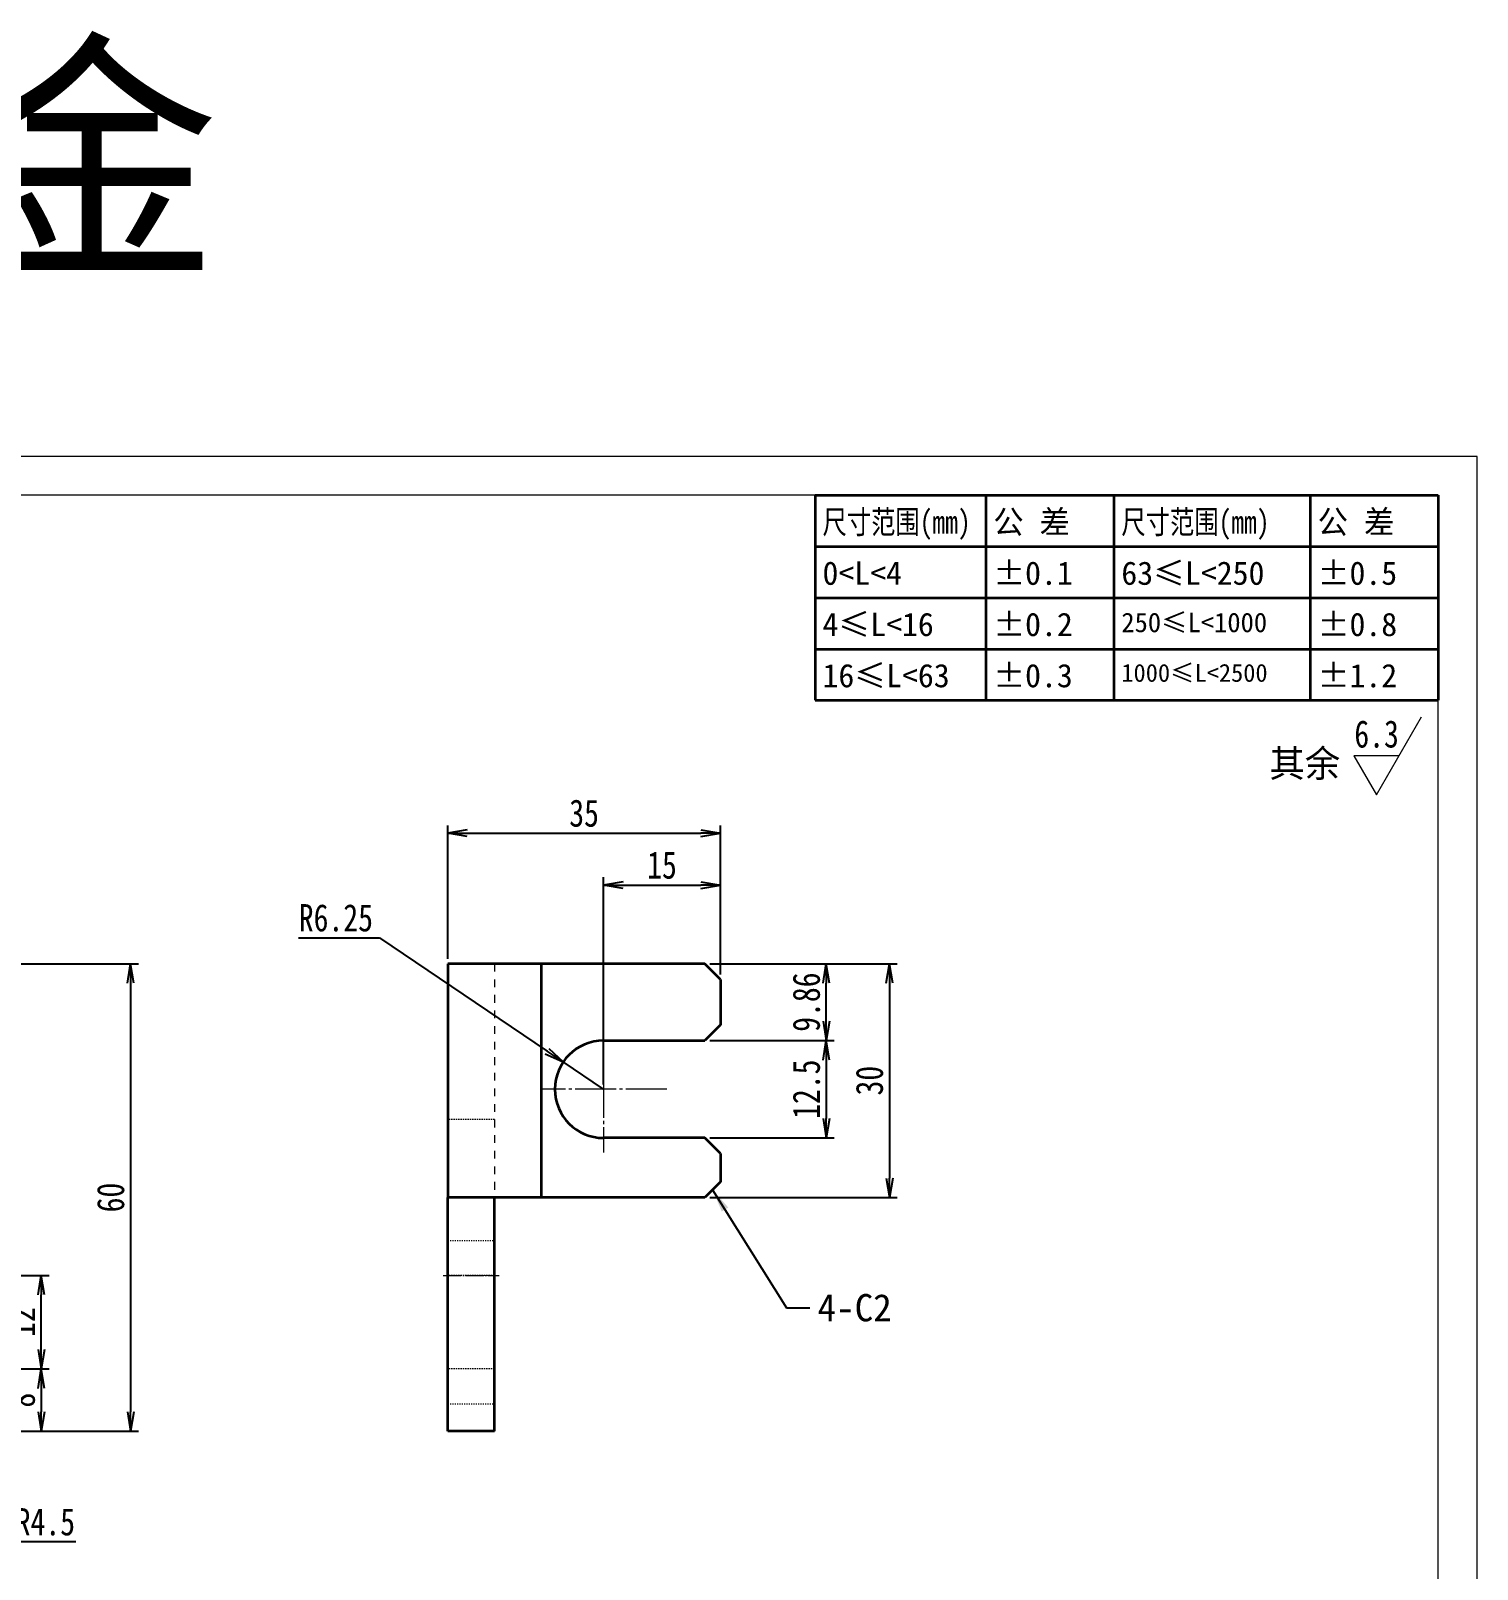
# Model space of a CAD drawing. Header units: millimetres. Extents: x -15766 to 80009, y -9701 to 15159.
# Drawn here: x -11327.7 to -11142.1, y 4820.7 to 5018.1 of the extents above; entities that cross this region are included whole.
import ezdxf
from ezdxf.enums import TextEntityAlignment as Align

# ---------------------------------------------------------------- set-up
doc = ezdxf.new("R2010")
doc.units = ezdxf.units.MM
doc.linetypes.add('CENTER-HOKUTO_1', pattern=[16, 13, -1, 1, -1])
doc.linetypes.add('HIDDEN-HOKUTO_1', pattern=[2, 1, -1])
doc.layers.get('DEFPOINTS').update_dxf_attribs({"lineweight": 18})
for name, color, linetype, lineweight in [('AM_7', 2, 'CENTER-HOKUTO_1', 18), ('AM_HID', 1, 'HIDDEN-HOKUTO_1', 18), ('AM_VIS', 7, 'Continuous', 18), ('CDRAFT0', 7, 'Continuous', 18), ('DIM', 253, 'Continuous', 20), ('title_frame', 7, 'Continuous', 18), ('word_dim', 9, 'Continuous', 18), ('尺寸线层', 3, 'Continuous', 18), ('粗实线层', 7, 'Continuous', 35), ('粗实线层_1', 7, 'Continuous', 15)]:
    doc.layers.add(name, color=color, linetype=linetype, lineweight=lineweight)
doc.styles.add('DIM', font='', dxfattribs={"width": 0.8})
doc.styles.get('DIM').set_extended_font_data('NSimSun')
doc.dimstyles.new('1-1', dxfattribs={"dimtxt": 3.5, "dimasz": 3, "dimexe": 1, "dimexo": 0, "dimgap": 1, "dimtad": 1, "dimdsep": 46, "dimtxsty": 'DIM', "dimblk": '_CAXARROW', "dimcen": 0, "dimdle": 6, "dimclrd": 256, "dimclre": 256, "dimclrt": 3, "dimazin": 2, "dimtfac": 0.707107, "dimtmove": 0, "dimatfit": 3, "dimfxl": 0, "dimfrac": 2, "dimtolj": 1, "dimarcsym": 0})
doc.dimstyles.new('1-1$0', dxfattribs={"dimtxt": 3.5, "dimasz": 2.5, "dimexe": 1, "dimexo": 0.625, "dimgap": 0.8, "dimtad": 1, "dimdsep": 46, "dimtxsty": 'DIM', "dimblk": 'OPEN', "dimcen": 0, "dimdle": 5, "dimclrd": 256, "dimclre": 256, "dimclrt": 3, "dimazin": 3, "dimtfac": 0.5, "dimtmove": 0, "dimatfit": 3, "dimldrblk": 'OPEN', "dimfxl": 0, "dimtolj": 1, "dimarcsym": 0})
doc.dimstyles.new('1-1$4', dxfattribs={"dimtxt": 3.5, "dimasz": 2.5, "dimexe": 1, "dimexo": 0.625, "dimgap": 0.8, "dimtad": 1, "dimtih": 1, "dimtoh": 1, "dimzin": 12, "dimdsep": 46, "dimtxsty": 'DIM', "dimblk": 'OPEN', "dimcen": 0, "dimdle": 5, "dimclrd": 256, "dimclre": 256, "dimclrt": 3, "dimazin": 3, "dimtfac": 0.5, "dimtmove": 0, "dimatfit": 3, "dimldrblk": 'OPEN', "dimfxl": 0, "dimtolj": 1, "dimarcsym": 0})

# ---------------------------------------------------------------- blocks, each defined once
blk = doc.blocks.new('*X1435')
at = {"layer": 'CDRAFT0'}
for p, q in [((420, 297), (0, 297)), ((420, 0), (420, 297))]:
    blk.add_line(p, q, dxfattribs=at)
at = {"layer": '粗实线层_1'}
for p, q in [((415, 292), (25, 292)), ((415, 5), (415, 292))]:
    blk.add_line(p, q, dxfattribs=at)
blk = doc.blocks.new('自由公差_1')
at = {"layer": '粗实线层'}
for p, q in [((-80, 0), (0, 0)), ((-80, 0), (-80, -26.3)), ((-58.08, 0), (-58.08, -26.3)), ((-41.64, 0), (-41.64, -26.3)), ((-16.44, 0), (-16.44, -26.3)), ((0, 0), (0, -26.3)), ((-80, -6.58), (0, -6.58)), ((-80, -13.15), (0, -13.15)), ((-80, -19.73), (0, -19.73)), ((-80, -26.3), (0, -26.3))]:
    blk.add_line(p, q, dxfattribs=at)
at = {"layer": '尺寸线层', "linetype": 'Continuous', "attachment_point": 1, "line_spacing_factor": 0.9}
for s, insert, char_height, width in [('{\\W0.8;尺寸范围(mm)}', (-79.04, -1.92), 3, 22.6032), ('公 差', (-57.12, -1.92), 3, 22.6032), ('{\\W0.8;尺寸范围(mm)}', (-40.68, -1.92), 3, 22.6032), ('公 差', (-15.48, -1.92), 3, 22.6032), ('0<L<4', (-79.04, -8.49), 3, 22.6032), ('%%P0.1', (-57.12, -8.49), 3, 12.7119), ('63≤L<250', (-40.68, -8.49), 3, 22.6032), ('%%P0.5', (-15.48, -8.49), 3, 12.5771), ('4≤L<16', (-79.04, -15.07), 3, 22.6032), ('%%P0.2', (-57.12, -15.07), 3, 12.4769), ('250≤L<1000', (-40.68, -15.07), 2.5, 22.6032), ('%%P0.8', (-15.48, -15.07), 3, 13.0759), ('16≤L<63', (-79.04, -21.64), 3, 22.6032), ('%%P0.3', (-57.12, -21.64), 3, 12.7119), ('1000≤L<2500', (-40.68, -21.64), 2.3, 22.6032), ('%%P1.2', (-15.48, -21.64), 3, 12.8764)]:
    blk.add_mtext(s, dxfattribs=dict(at, insert=insert, char_height=char_height, width=width))
blk = doc.blocks.new('_OPEN')
at = {"color": 0, "linetype": 'ByBlock', "lineweight": -2}
for p, q in [((-1, 0.166667), (0, 0)), ((-1, -0.166667), (0, 0)), ((0, 0), (-1, 0))]:
    blk.add_line(p, q, dxfattribs=at)
blk = doc.blocks.new('*D1554')
at = {"layer": 'DEFPOINTS', "color": 0, "transparency": 16777216}
for p in [(-11378.69, 4846.39), (-11348.69, 4838.39), (-11326.39, 4838.39)]:
    blk.add_point(p, dxfattribs=at)
at = {"layer": 'word_dim', "linetype": 'Continuous', "lineweight": -2, "transparency": 16777216}
for p, q in [((-11378.06, 4846.39), (-11325.39, 4846.39)), ((-11326.39, 4843.89), (-11326.39, 4840.89)), ((-11348.06, 4838.39), (-11325.39, 4838.39))]:
    blk.add_line(p, q, dxfattribs=at)
at = {"layer": 'word_dim', "lineweight": -2, "transparency": 16777216, "xscale": 2.5, "yscale": 2.5, "zscale": 2.5}
for p, rotation in [((-11326.39, 4846.39), 90), ((-11326.39, 4838.39), 270)]:
    blk.add_blockref('_OPEN', p, dxfattribs=dict(at, rotation=rotation))
at = {"layer": 'word_dim', "color": 3, "transparency": 16777216, "insert": (-11328.94, 4842.39), "char_height": 3.5, "attachment_point": 5, "rotation": 90, "style": 'DIM'}
blk.add_mtext('\\A1;8', dxfattribs=at)
blk = doc.blocks.new('*D1555')
at = {"layer": 'DEFPOINTS', "color": 0, "transparency": 16777216}
for p in [(-11378.69, 4858.39), (-11326.39, 4858.39), (-11378.69, 4846.39)]:
    blk.add_point(p, dxfattribs=at)
at = {"layer": 'word_dim', "linetype": 'Continuous', "lineweight": -2, "transparency": 16777216}
for p, q in [((-11378.06, 4858.39), (-11325.39, 4858.39)), ((-11326.39, 4848.89), (-11326.39, 4855.89)), ((-11378.06, 4846.39), (-11325.39, 4846.39))]:
    blk.add_line(p, q, dxfattribs=at)
at = {"layer": 'word_dim', "lineweight": -2, "transparency": 16777216, "xscale": 2.5, "yscale": 2.5, "zscale": 2.5}
for p, rotation in [((-11326.39, 4858.39), 90), ((-11326.39, 4846.39), 270)]:
    blk.add_blockref('_OPEN', p, dxfattribs=dict(at, rotation=rotation))
at = {"layer": 'word_dim', "color": 3, "transparency": 16777216, "insert": (-11328.94, 4852.39), "char_height": 3.5, "attachment_point": 5, "rotation": 90, "style": 'DIM'}
blk.add_mtext('\\A1;12', dxfattribs=at)
blk = doc.blocks.new('*D1556')
at = {"layer": 'DEFPOINTS', "color": 0, "transparency": 16777216}
for p in [(-11368.69, 4898.39), (-11348.69, 4838.39), (-11314.93, 4838.39)]:
    blk.add_point(p, dxfattribs=at)
at = {"layer": 'word_dim', "linetype": 'Continuous', "lineweight": -2, "transparency": 16777216}
for p, q in [((-11368.06, 4898.39), (-11313.93, 4898.39)), ((-11314.93, 4895.89), (-11314.93, 4840.89)), ((-11348.06, 4838.39), (-11313.93, 4838.39))]:
    blk.add_line(p, q, dxfattribs=at)
at = {"layer": 'word_dim', "lineweight": -2, "transparency": 16777216, "xscale": 2.5, "yscale": 2.5, "zscale": 2.5}
for p, rotation in [((-11314.93, 4898.39), 90), ((-11314.93, 4838.39), 270)]:
    blk.add_blockref('_OPEN', p, dxfattribs=dict(at, rotation=rotation))
at = {"layer": 'word_dim', "color": 3, "transparency": 16777216, "insert": (-11317.48, 4868.39), "char_height": 3.5, "attachment_point": 5, "rotation": 90, "style": 'DIM'}
blk.add_mtext('\\A1;60', dxfattribs=at)
blk = doc.blocks.new('*D1557')
at = {"layer": 'DEFPOINTS', "color": 0, "transparency": 16777216}
for p in [(-11358.69, 4846.39), (-11355.64, 4843.09)]:
    blk.add_point(p, dxfattribs=at)
at = {"layer": 'word_dim', "linetype": 'Continuous', "lineweight": -2, "transparency": 16777216}
for p, q in [((-11358.69, 4846.39), (-11355.64, 4843.09)), ((-11338.21, 4824.2), (-11353.94, 4841.25)), ((-11321.94, 4824.2), (-11338.21, 4824.2))]:
    blk.add_line(p, q, dxfattribs=at)
at = {"layer": 'word_dim', "lineweight": -2, "transparency": 16777216, "xscale": 2.5, "yscale": 2.5, "zscale": 2.5, "rotation": 132.6914999810975}
blk.add_blockref('_OPEN', (-11355.64, 4843.09), dxfattribs=at)
at = {"layer": 'word_dim', "color": 3, "transparency": 16777216, "insert": (-11329.68, 4826.75), "char_height": 3.5, "attachment_point": 5, "style": 'DIM'}
blk.add_mtext('\\A1;2X2-R4.5', dxfattribs=at)
blk = doc.blocks.new('*D1562')
at = {"layer": 'DEFPOINTS', "color": 0, "transparency": 16777216}
for p in [(-11241.22, 4898.39), (-11225.63, 4898.39), (-11241.22, 4888.54)]:
    blk.add_point(p, dxfattribs=at)
at = {"layer": 'word_dim', "linetype": 'Continuous', "lineweight": -2, "transparency": 16777216}
for p, q in [((-11240.6, 4898.39), (-11224.63, 4898.39)), ((-11225.63, 4891.04), (-11225.63, 4895.89)), ((-11240.6, 4888.54), (-11224.63, 4888.54))]:
    blk.add_line(p, q, dxfattribs=at)
at = {"layer": 'word_dim', "lineweight": -2, "transparency": 16777216, "xscale": 2.5, "yscale": 2.5, "zscale": 2.5}
for p, rotation in [((-11225.63, 4898.39), 90), ((-11225.63, 4888.54), 270)]:
    blk.add_blockref('_OPEN', p, dxfattribs=dict(at, rotation=rotation))
at = {"layer": 'word_dim', "color": 3, "transparency": 16777216, "insert": (-11228.18, 4893.47), "char_height": 3.5, "attachment_point": 5, "rotation": 90, "style": 'DIM'}
blk.add_mtext('\\A1;9.86', dxfattribs=at)
blk = doc.blocks.new('*D1563')
at = {"layer": 'DEFPOINTS', "color": 0, "transparency": 16777216}
for p in [(-11241.22, 4888.54), (-11241.22, 4876.04), (-11225.63, 4876.04)]:
    blk.add_point(p, dxfattribs=at)
at = {"layer": 'word_dim', "linetype": 'Continuous', "lineweight": -2, "transparency": 16777216}
for p, q in [((-11240.6, 4888.54), (-11224.63, 4888.54)), ((-11225.63, 4886.04), (-11225.63, 4878.54)), ((-11240.6, 4876.04), (-11224.63, 4876.04))]:
    blk.add_line(p, q, dxfattribs=at)
at = {"layer": 'word_dim', "lineweight": -2, "transparency": 16777216, "xscale": 2.5, "yscale": 2.5, "zscale": 2.5}
for p, rotation in [((-11225.63, 4888.54), 90), ((-11225.63, 4876.04), 270)]:
    blk.add_blockref('_OPEN', p, dxfattribs=dict(at, rotation=rotation))
at = {"layer": 'word_dim', "color": 3, "transparency": 16777216, "insert": (-11228.18, 4882.29), "char_height": 3.5, "attachment_point": 5, "rotation": 90, "style": 'DIM'}
blk.add_mtext('\\A1;12.5', dxfattribs=at)
blk = doc.blocks.new('*D1564')
at = {"layer": 'DEFPOINTS', "color": 0, "transparency": 16777216}
for p in [(-11241.22, 4898.39), (-11241.22, 4868.39), (-11217.53, 4868.39)]:
    blk.add_point(p, dxfattribs=at)
at = {"layer": 'word_dim', "linetype": 'Continuous', "lineweight": -2, "transparency": 16777216}
for p, q in [((-11240.6, 4898.39), (-11216.53, 4898.39)), ((-11217.53, 4895.89), (-11217.53, 4870.89)), ((-11240.6, 4868.39), (-11216.53, 4868.39))]:
    blk.add_line(p, q, dxfattribs=at)
at = {"layer": 'word_dim', "lineweight": -2, "transparency": 16777216, "xscale": 2.5, "yscale": 2.5, "zscale": 2.5}
for p, rotation in [((-11217.53, 4898.39), 90), ((-11217.53, 4868.39), 270)]:
    blk.add_blockref('_OPEN', p, dxfattribs=dict(at, rotation=rotation))
at = {"layer": 'word_dim', "color": 3, "transparency": 16777216, "insert": (-11220.08, 4883.39), "char_height": 3.5, "attachment_point": 5, "rotation": 90, "style": 'DIM'}
blk.add_mtext('\\A1;30', dxfattribs=at)
blk = doc.blocks.new('*D1565')
at = {"layer": 'DEFPOINTS', "color": 0, "transparency": 16777216}
for p in [(-11239.22, 4915.16), (-11274.22, 4898.39), (-11239.22, 4896.39)]:
    blk.add_point(p, dxfattribs=at)
at = {"layer": 'word_dim', "linetype": 'Continuous', "lineweight": -2, "transparency": 16777216}
for p, q in [((-11274.22, 4899.02), (-11274.22, 4916.16)), ((-11271.72, 4915.16), (-11241.72, 4915.16)), ((-11239.22, 4897.02), (-11239.22, 4916.16))]:
    blk.add_line(p, q, dxfattribs=at)
at = {"layer": 'word_dim', "lineweight": -2, "transparency": 16777216, "xscale": 2.5, "yscale": 2.5, "zscale": 2.5, "rotation": 180}
blk.add_blockref('_OPEN', (-11274.22, 4915.16), dxfattribs=at)
at = {"layer": 'word_dim', "lineweight": -2, "transparency": 16777216, "xscale": 2.5, "yscale": 2.5, "zscale": 2.5}
blk.add_blockref('_OPEN', (-11239.22, 4915.16), dxfattribs=at)
at = {"layer": 'word_dim', "color": 3, "transparency": 16777216, "insert": (-11256.72, 4917.71), "char_height": 3.5, "attachment_point": 5, "style": 'DIM'}
blk.add_mtext('\\A1;35', dxfattribs=at)
blk = doc.blocks.new('*D1566')
at = {"layer": 'DEFPOINTS', "color": 0, "transparency": 16777216}
for p in [(-11239.22, 4908.49), (-11239.22, 4896.39), (-11254.22, 4882.29)]:
    blk.add_point(p, dxfattribs=at)
at = {"layer": 'word_dim', "linetype": 'Continuous', "lineweight": -2, "transparency": 16777216}
for p, q in [((-11254.22, 4882.91), (-11254.22, 4909.49)), ((-11239.22, 4897.02), (-11239.22, 4909.49)), ((-11251.72, 4908.49), (-11241.72, 4908.49))]:
    blk.add_line(p, q, dxfattribs=at)
at = {"layer": 'word_dim', "lineweight": -2, "transparency": 16777216, "xscale": 2.5, "yscale": 2.5, "zscale": 2.5, "rotation": 180}
blk.add_blockref('_OPEN', (-11254.22, 4908.49), dxfattribs=at)
at = {"layer": 'word_dim', "lineweight": -2, "transparency": 16777216, "xscale": 2.5, "yscale": 2.5, "zscale": 2.5}
blk.add_blockref('_OPEN', (-11239.22, 4908.49), dxfattribs=at)
at = {"layer": 'word_dim', "color": 3, "transparency": 16777216, "insert": (-11246.72, 4911.04), "char_height": 3.5, "attachment_point": 5, "style": 'DIM'}
blk.add_mtext('\\A1;15', dxfattribs=at)
blk = doc.blocks.new('*D1567')
at = {"layer": 'DEFPOINTS', "color": 0, "transparency": 16777216}
for p in [(-11259.4, 4885.79), (-11254.22, 4882.29)]:
    blk.add_point(p, dxfattribs=at)
at = {"layer": 'word_dim', "linetype": 'Continuous', "lineweight": -2, "transparency": 16777216}
for p, q in [((-11293.37, 4901.72), (-11282.99, 4901.72)), ((-11282.99, 4901.72), (-11261.47, 4887.19)), ((-11254.22, 4882.29), (-11259.4, 4885.79))]:
    blk.add_line(p, q, dxfattribs=at)
at = {"layer": 'word_dim', "lineweight": -2, "transparency": 16777216, "xscale": 2.5, "yscale": 2.5, "zscale": 2.5, "rotation": 325.9533587601765}
blk.add_blockref('_OPEN', (-11259.4, 4885.79), dxfattribs=at)
at = {"layer": 'word_dim', "color": 3, "transparency": 16777216, "insert": (-11288.58, 4904.27), "char_height": 3.5, "attachment_point": 5, "style": 'DIM'}
blk.add_mtext('\\A1;R6.25', dxfattribs=at)
blk = doc.blocks.new('_CAXARROW')
blk.add_hatch(color=0).paths.add_polyline_path([(0, 0), (-1, 0.125), (-1, -0.125)], flags=0)

msp = doc.modelspace()

# ---------------------------------------------------------------- linework, layer by layer
at = {"layer": 'AM_7', "ltscale": 0.40625}
for p, q in [((-11254.22353, 4890.41283), (-11254.22353, 4874.16283)), ((-11246.09853, 4882.28783), (-11262.34853, 4882.28783))]:
    msp.add_line(p, q, dxfattribs=at)
at = {"layer": 'AM_7', "ltscale": 0.179999}
msp.add_line((-11274.82351, 4858.39318), (-11267.62356, 4858.39318), dxfattribs=at)
at = {"layer": 'AM_HID'}
for p, q in [((-11268.22353, 4898.39318), (-11268.22353, 4868.39318)), ((-11262.22353, 4898.39318), (-11262.22353, 4868.39318))]:
    msp.add_line(p, q, dxfattribs=at)
at = {"layer": 'AM_HID', "ltscale": 0.15}
for p, q in [((-11268.22353, 4878.39318), (-11274.22353, 4878.39318)), ((-11274.22353, 4862.89318), (-11268.22353, 4862.89318)), ((-11274.22353, 4862.89318), (-11268.22353, 4862.89318)), ((-11268.22353, 4858.39318), (-11274.22353, 4858.39318)), ((-11268.22353, 4858.39318), (-11274.22353, 4858.39318)), ((-11268.22353, 4858.39318), (-11274.22353, 4858.39318)), ((-11268.22353, 4858.39318), (-11274.22353, 4858.39318)), ((-11268.22353, 4846.39318), (-11274.22353, 4846.39318)), ((-11268.22353, 4846.39318), (-11274.22353, 4846.39318)), ((-11268.22353, 4846.39318), (-11274.22353, 4846.39318)), ((-11268.22353, 4846.39318), (-11274.22353, 4846.39318)), ((-11274.22353, 4841.89318), (-11268.22353, 4841.89318)), ((-11274.22353, 4841.89318), (-11268.22353, 4841.89318))]:
    msp.add_line(p, q, dxfattribs=at)
at = {"layer": 'AM_VIS', "lineweight": 35, "ltscale": 0.3}
for p, q in [((-11262.22353, 4898.39318), (-11274.22353, 4898.39318)), ((-11262.22353, 4868.39318), (-11274.22353, 4868.39318))]:
    msp.add_line(p, q, dxfattribs=at)
at = {"layer": 'AM_VIS', "lineweight": 35}
for p, q in [((-11274.22353, 4898.39318), (-11274.22353, 4868.39318)), ((-11262.22353, 4898.39318), (-11262.22353, 4868.39318)), ((-11241.22353, 4898.39318), (-11262.22353, 4898.39318)), ((-11274.22353, 4838.39318), (-11274.22353, 4868.39318)), ((-11268.22353, 4838.39318), (-11268.22353, 4868.39318)), ((-11241.22353, 4868.39318), (-11262.22353, 4868.39318))]:
    msp.add_line(p, q, dxfattribs=at)
at = {"layer": 'AM_VIS', "lineweight": 35, "ltscale": 0.070711}
for p, q in [((-11239.22353, 4896.39318), (-11241.22353, 4898.39318)), ((-11239.22353, 4890.53783), (-11241.22353, 4888.53783)), ((-11239.22353, 4874.03783), (-11241.22353, 4876.03783)), ((-11239.22353, 4870.39318), (-11241.22353, 4868.39318))]:
    msp.add_line(p, q, dxfattribs=at)
at = {"layer": 'AM_VIS', "lineweight": 35, "ltscale": 0.146384}
msp.add_line((-11239.22353, 4896.39318), (-11239.22353, 4890.53783), dxfattribs=at)
at = {"layer": 'AM_VIS', "lineweight": 35, "ltscale": 0.325}
for p, q in [((-11254.22353, 4888.53783), (-11241.22353, 4888.53783)), ((-11241.22353, 4876.03783), (-11254.22353, 4876.03783))]:
    msp.add_line(p, q, dxfattribs=at)
at = {"layer": 'AM_VIS', "lineweight": 35, "ltscale": 0.091116}
msp.add_line((-11239.22353, 4874.03783), (-11239.22353, 4870.39318), dxfattribs=at)
at = {"layer": 'AM_VIS', "lineweight": 35, "ltscale": 0.15}
msp.add_line((-11268.22353, 4838.39318), (-11274.22353, 4838.39318), dxfattribs=at)
at = {"layer": 'AM_VIS', "lineweight": 35}
msp.add_arc((-11254.22353, 4882.28783), 6.25, 90.0000025, 269.9999975, dxfattribs=at)
at = {"layer": 'DIM'}
for p, q in [((-11155.02547, 4920.09226), (-11149.25196, 4930.09226)), ((-11152.13872, 4925.09226), (-11157.91222, 4925.09226)), ((-11157.91222, 4925.09226), (-11155.02547, 4920.09226))]:
    msp.add_line(p, q, dxfattribs=at)

# ---------------------------------------------------------------- block references
at = {"layer": 'title_frame'}
for name, p in [('*X1435', (-11562.08058, 4666.51982)), ('自由公差_1', (-11147.08058, 4958.51982))]:
    msp.add_blockref(name, p, dxfattribs=at)

# ---------------------------------------------------------------- texts
at = {"layer": 'DIM', "color": 2, "style": 'DIM', "width": 0.8}
msp.add_attdef('6.3', text='0.0', height=3.5, dxfattribs=at).set_placement((-11152.13872, 4925.09226), align=Align.BOTTOM_RIGHT)
at = {"layer": 'word_dim', "color": 3, "insert": (-11368.57627, 5014.18884), "char_height": 25, "width": 116.6634772, "attachment_point": 1}
msp.add_mtext('钣金', dxfattribs=at)
at = {"layer": 'word_dim', "linetype": 'Continuous', "insert": (-11168.76543, 4925.85812), "char_height": 3.5, "width": 10.860604, "attachment_point": 1}
msp.add_mtext('{\\C3;其余}', dxfattribs=at)
at = {"layer": 'word_dim', "color": 3, "insert": (-11226.75382, 4856.0026), "char_height": 3.5, "attachment_point": 1}
msp.add_mtext('4-C2', dxfattribs=at)

# ---------------------------------------------------------------- dimensions: what is measured, and where the dimension line sits
at = {"layer": 'word_dim', "color": 3, "true_color": 0x00ff00}
for base, p1, picture, middle in [((-11239.22353, 4915.1631), (-11274.22353, 4898.39318), '*D1565', (-11256.72353, 4917.7131)), ((-11239.22353, 4908.48636), (-11254.22353, 4882.28783), '*D1566', (-11246.72353, 4911.03636))]:
    dim = msp.add_linear_dim(base=base, p1=p1, p2=(-11239.22353, 4896.39318), dimstyle='1-1$0', dxfattribs=at)
    dim.commit()
    dim.dimension.update_dxf_attribs({"geometry": picture, "text_midpoint": middle})
dim = msp.add_radius_dim(center=(-11254.22353, 4882.28783), mpoint=(-11259.40217, 4885.787), dimstyle='1-1$4', dxfattribs=at)
dim.commit()
dim.dimension.update_dxf_attribs({"geometry": '*D1567', "text_midpoint": (-11288.57904, 4901.72375), "dimtype": 164})
for base, p1, p2, picture, middle in [((-11314.93465, 4838.39318), (-11368.68699, 4898.39318), (-11348.68699, 4838.39318), '*D1556', (-11317.48465, 4868.39318)), ((-11225.63201, 4898.39318), (-11241.22353, 4888.53783), (-11241.22353, 4898.39318), '*D1562', (-11228.18201, 4893.4655)), ((-11217.53209, 4868.39318), (-11241.22353, 4898.39318), (-11241.22353, 4868.39318), '*D1564', (-11220.08209, 4883.39318)), ((-11225.63201, 4876.03783), (-11241.22353, 4888.53783), (-11241.22353, 4876.03783), '*D1563', (-11228.18201, 4882.28783)), ((-11326.38766, 4858.39311), (-11378.68699, 4846.39311), (-11378.68699, 4858.39311), '*D1555', (-11328.93766, 4852.39311)), ((-11326.38766, 4838.39318), (-11378.68705, 4846.39318), (-11348.68699, 4838.39318), '*D1554', (-11328.93766, 4842.39318))]:
    dim = msp.add_linear_dim(base=base, p1=p1, p2=p2, angle=90, dimstyle='1-1$0', dxfattribs=at)
    dim.commit()
    dim.dimension.update_dxf_attribs({"geometry": picture, "text_midpoint": middle})
dim = msp.add_radius_dim(center=(-11358.68699, 4846.39318), mpoint=(-11355.63576, 4843.08561), text='2X2-<>', dimstyle='1-1$4', dxfattribs=at)
dim.commit()
dim.dimension.update_dxf_attribs({"geometry": '*D1557', "text_midpoint": (-11329.67548, 4824.20061), "dimtype": 164})

# ---------------------------------------------------------------- leaders
at = {"layer": 'word_dim', "color": 3, "true_color": 0x00ff00, "annotation_type": 0, "has_hookline": 1, "hookline_direction": 0, "text_width": 12.83333}
msp.add_leader([(-11240.22353, 4869.39318), (-11230.75382, 4854.2526), (-11227.75382, 4854.2526)], dimstyle='1-1', override={"dimgap": 1, "dimtad": 0}, dxfattribs=at)

doc.saveas('drawing.dxf')
